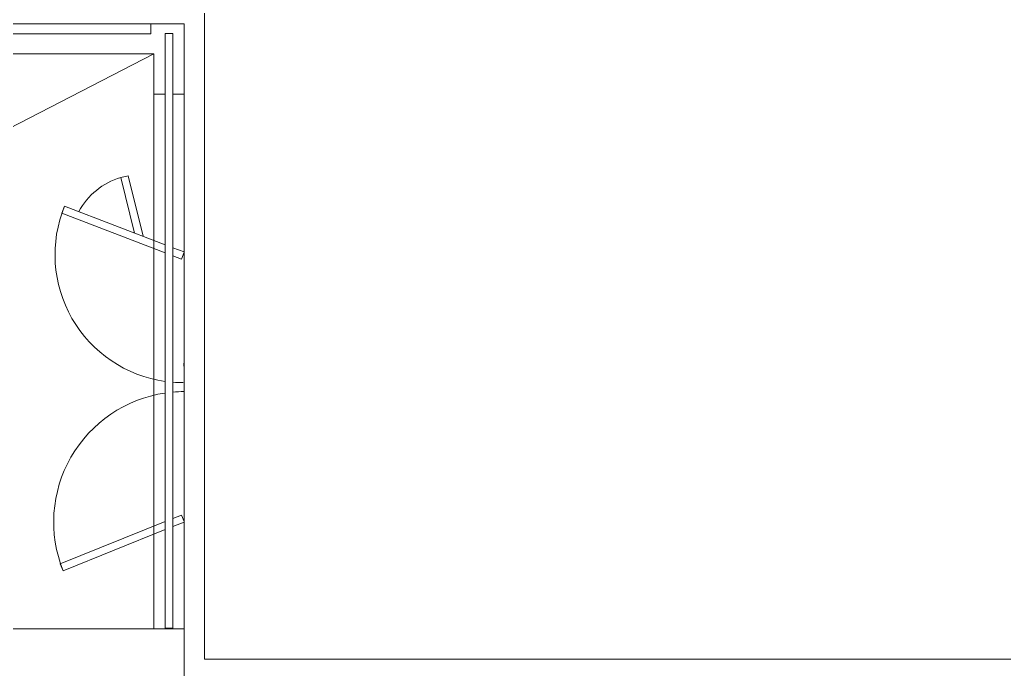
# Model space of a CAD drawing. Header units: millimetres. Extents: x -57519 to 497916, y -349472 to 446842.
# Drawn here: x 465003 to 474755, y -8543 to -2102 of the extents above; entities that cross this region are included whole.
import ezdxf

# ---------------------------------------------------------------- set-up
doc = ezdxf.new("R2010")
doc.units = ezdxf.units.MM
for name, color, linetype, lineweight in [('A-DOOR', 31, 'Continuous', 5), ('A-DOOR-FRAM', 31, 'Continuous', 5), ('A-FLOR', 192, 'Continuous', 5), ('A-GLAZ-CWMG', 51, 'Continuous', 20), ('A-WALL', 113, 'Continuous', 20)]:
    doc.layers.add(name, color=color, linetype=linetype, lineweight=lineweight)

# ---------------------------------------------------------------- blocks, each defined once
blk = doc.blocks.new('Rectangular Mullion - DLN_8 x 75mm _WD_-14263886-1_F SINGLE OCCUPANCY DIAGRAM')
at = {"layer": 'A-GLAZ-CWMG', "lineweight": 5}
for p, q in [((66639.3, -2240.5), (66714.3, -2240.5)), ((66639.3, -8134.5), (66639.3, -2240.5)), ((66714.3, -2240.5), (66714.3, -8134.5)), ((66714.3, -8134.5), (66639.3, -8134.5))]:
    blk.add_line(p, q, dxfattribs=at)
blk = doc.blocks.new('DLN-CLP Double Door_with wicket - _M21_ - CLP Double Door With Wicket 2800X2600-16285896-1_F SINGLE OCCUPANCY DIAGRAM')
at = {"layer": 'A-DOOR', "color": 253}
for p, q in [((-1394.7, -187.5), (-1352.2, -77)), ((-1349.7, -77), (-1281.8, -103.1)), ((-250, -75), (-250, -80)), ((-220, -80), (-250, -80)), ((-220, -80), (-220, -75)), ((1320, -77), (1255.4, -103)), ((1370.3, -187.5), (1325.8, -77)), ((-1281.8, -103.1), (-1314.3, -187.5)), ((1255.4, -103), (1289.4, -187.5)), ((-1807.1, -1259.6), (-1423.5, -262.5)), ((-1343.2, -262.5), (-1737.2, -1286.6)), ((1319.6, -262.5), (1738.2, -1302.5)), ((1807.8, -1274.5), (1400.5, -262.5)), ((-1507.4, -480.6), (-2108.2, -630.9)), ((-2089.9, -703.6), (-1540.3, -566.1)), ((-2108.2, -630.9), (-2089.9, -703.6)), ((-1807.1, -1259.6), (-1737.2, -1286.6)), ((1807.8, -1274.5), (1738.2, -1302.5))]:
    blk.add_line(p, q, dxfattribs=at)
for centre, radius, start, end in [((-1324.8, -86.9), 1268, 355.40977, 360), ((1325, -75), 1293, 180.08951, 185.03502), ((-1324.8, -86.9), 1268, 247.6424, 351.9867), ((1325, -75), 1293, 188.39169, 291.92287), ((-1420.5, -505.7), 698.1, 196.46663, 241.53337)]:
    blk.add_arc(centre, radius, start, end, dxfattribs=at)
at = {"layer": 'A-DOOR-FRAM', "color": 253}
for p, q in [((-1370, -77), (-1370, -75)), ((1370, -77), (-1370, -77)), ((1370, -75), (1370, -77))]:
    blk.add_line(p, q, dxfattribs=at)
blk = doc.blocks.new('Rectangular Mullion - DLN_40 x 100mm _WD_-18910363-1_F SINGLE OCCUPANCY DIAGRAM')
at = {"layer": 'A-GLAZ-CWMG', "lineweight": 5}
for p, q in [((61090.8, -2242.5), (61090.8, -2142.5)), ((66494.8, -2142.5), (66494.8, -2242.5)), ((66494.8, -2242.5), (61090.8, -2242.5))]:
    blk.add_line(p, q, dxfattribs=at)

msp = doc.modelspace()

# ---------------------------------------------------------------- linework, layer by layer
at = {"layer": 'A-FLOR'}
for p, q in [((449409.7, -2442.5), (466332.2, -2442.5)), ((466332.2, -2442.5), (455254.7, -8142.5)), ((466332.2, -2442.5), (466332.2, -8142.5))]:
    msp.add_line(p, q, dxfattribs=at)
at = {"layer": 'A-FLOR', "color": 253}
for p, q in [((466332.2, -2842.5), (466444.7, -2842.5)), ((466519.7, -2842.5), (466632.2, -2842.5))]:
    msp.add_line(p, q, dxfattribs=at)
at = {"layer": 'A-WALL', "color": 253, "lineweight": 5}
for p, q in [((466832.2, -8442.5), (466832.2, -1242.5)), ((466632.2, -2142.5), (437444.7, -2142.5)), ((466632.2, -8642.5), (466632.2, -2142.5)), ((466832.2, -8442.5), (479494.7, -8442.5))]:
    msp.add_line(p, q, dxfattribs=at)
at = {"layer": 'A-WALL', "lineweight": 5}
msp.add_line((455275.2, -8142.5), (466632.2, -8142.5), dxfattribs=at)

# ---------------------------------------------------------------- block references
at = {"layer": 'A-DOOR', "color": 253, "rotation": 270}
msp.add_blockref('DLN-CLP Double Door_with wicket - _M21_ - CLP Double Door With Wicket 2800X2600-16285896-1_F SINGLE OCCUPANCY DIAGRAM', (466707.2, -5757.5), dxfattribs=at)
at = {"layer": 'A-GLAZ-CWMG', "lineweight": 5}
for name in ['Rectangular Mullion - DLN_40 x 100mm _WD_-18910363-1_F SINGLE OCCUPANCY DIAGRAM', 'Rectangular Mullion - DLN_8 x 75mm _WD_-14263886-1_F SINGLE OCCUPANCY DIAGRAM']:
    msp.add_blockref(name, (399805.4, 0), dxfattribs=at)

doc.saveas('drawing.dxf')
